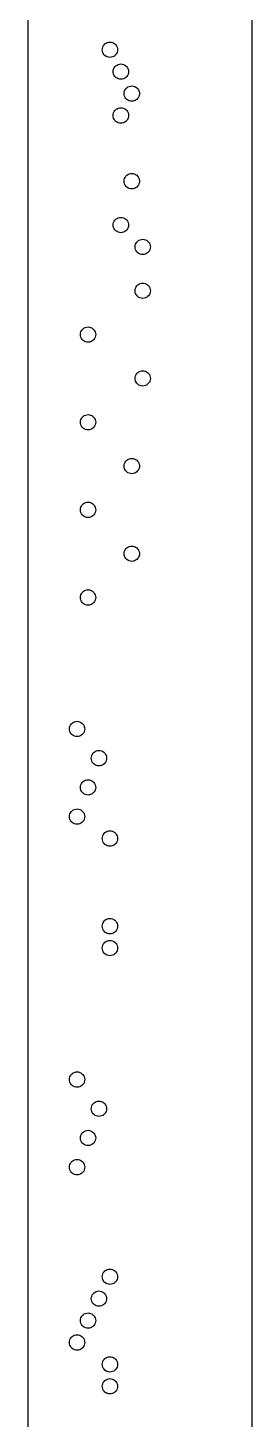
# Model space of a CAD drawing. Header units: metres. Extents: x 0 to 41, y 0 to 2000.
# Drawn here: x 0 to 41, y 747 to 1001 of the extents above; entities that cross this region are included whole.
import ezdxf

# ---------------------------------------------------------------- set-up
doc = ezdxf.new("R2010")
doc.units = ezdxf.units.M

msp = doc.modelspace()

# ---------------------------------------------------------------- linework, layer by layer
for p, q in [((0, 2000), (0, 0)), ((41, 0), (41, 2000)), ((14.3, 998.212), (14.5212, 998.316)), ((14.5212, 998.316), (14.7569, 998.379)), ((14.7569, 998.379), (15, 998.4)), ((15, 998.4), (15.2431, 998.379)), ((15.2431, 998.379), (15.4788, 998.316)), ((15.4788, 998.316), (15.7, 998.212)), ((13.6, 997), (13.6213, 997.243)), ((13.6213, 996.757), (13.6, 997)), ((13.6213, 997.243), (13.6844, 997.479)), ((13.6844, 996.521), (13.6213, 996.757)), ((13.6844, 997.479), (13.7876, 997.7)), ((13.7876, 996.3), (13.6844, 996.521)), ((13.7876, 997.7), (13.9275, 997.9)), ((13.9275, 996.1), (13.7876, 996.3)), ((13.9275, 997.9), (14.1001, 998.072)), ((14.1001, 995.928), (13.9275, 996.1)), ((14.1001, 998.072), (14.3, 998.212)), ((14.3, 995.788), (14.1001, 995.928)), ((14.5212, 995.684), (14.3, 995.788)), ((14.7569, 995.621), (14.5212, 995.684)), ((15.4788, 995.684), (15.2431, 995.621)), ((15.7, 995.788), (15.4788, 995.684)), ((15.7, 998.212), (15.8999, 998.072)), ((15.8999, 995.928), (15.7, 995.788)), ((15.8999, 998.072), (16.0724, 997.9)), ((16.0724, 996.1), (15.8999, 995.928)), ((16.0724, 997.9), (16.2124, 997.7)), ((16.2124, 996.3), (16.0724, 996.1)), ((16.2124, 997.7), (16.3156, 997.479)), ((16.3156, 996.521), (16.2124, 996.3)), ((16.3156, 997.479), (16.3787, 997.243)), ((16.3787, 996.757), (16.3156, 996.521)), ((16.3787, 997.243), (16.4, 997)), ((16.4, 997), (16.3787, 996.757)), ((15, 995.6), (14.7569, 995.621)), ((15.2431, 995.621), (15, 995.6)), ((15.6, 993), (15.6213, 993.243)), ((15.6213, 993.243), (15.6844, 993.479)), ((15.6844, 993.479), (15.7876, 993.7)), ((15.7876, 993.7), (15.9275, 993.9)), ((15.9275, 993.9), (16.1001, 994.072)), ((16.1001, 994.072), (16.3, 994.212)), ((16.3, 994.212), (16.5212, 994.316)), ((16.5212, 994.316), (16.7569, 994.379)), ((16.7569, 994.379), (17, 994.4)), ((17, 994.4), (17.2431, 994.379)), ((17.2431, 994.379), (17.4788, 994.316)), ((17.4788, 994.316), (17.7, 994.212)), ((17.7, 994.212), (17.8999, 994.072)), ((17.8999, 994.072), (18.0724, 993.9)), ((18.0724, 993.9), (18.2124, 993.7)), ((18.2124, 993.7), (18.3156, 993.479)), ((18.3156, 993.479), (18.3787, 993.243)), ((18.3787, 993.243), (18.4, 993)), ((15.6213, 992.757), (15.6, 993)), ((15.6844, 992.521), (15.6213, 992.757)), ((15.7876, 992.3), (15.6844, 992.521)), ((15.9275, 992.1), (15.7876, 992.3)), ((16.1001, 991.928), (15.9275, 992.1)), ((16.3, 991.788), (16.1001, 991.928)), ((16.5212, 991.684), (16.3, 991.788)), ((16.7569, 991.621), (16.5212, 991.684)), ((17, 991.6), (16.7569, 991.621)), ((17.2431, 991.621), (17, 991.6)), ((17.4788, 991.684), (17.2431, 991.621)), ((17.7, 991.788), (17.4788, 991.684)), ((17.8999, 991.928), (17.7, 991.788)), ((18.0724, 992.1), (17.8999, 991.928)), ((18.2124, 992.3), (18.0724, 992.1)), ((18.3156, 992.521), (18.2124, 992.3)), ((18.3787, 992.757), (18.3156, 992.521)), ((18.4, 993), (18.3787, 992.757)), ((17.6, 989), (17.6213, 989.243)), ((17.6213, 988.757), (17.6, 989)), ((17.6213, 989.243), (17.6844, 989.479)), ((17.6844, 988.521), (17.6213, 988.757)), ((17.6844, 989.479), (17.7876, 989.7)), ((17.7876, 988.3), (17.6844, 988.521)), ((17.7876, 989.7), (17.9275, 989.9)), ((17.9275, 988.1), (17.7876, 988.3)), ((17.9275, 989.9), (18.1001, 990.072)), ((18.1001, 987.928), (17.9275, 988.1)), ((18.1001, 990.072), (18.3, 990.212)), ((18.3, 990.212), (18.5212, 990.316)), ((18.5212, 990.316), (18.7569, 990.379)), ((18.7569, 990.379), (19, 990.4)), ((19, 990.4), (19.2431, 990.379)), ((19.2431, 990.379), (19.4788, 990.316)), ((19.4788, 990.316), (19.7, 990.212)), ((19.7, 990.212), (19.8999, 990.072)), ((19.8999, 990.072), (20.0724, 989.9)), ((20.0724, 988.1), (19.8999, 987.928)), ((20.0724, 989.9), (20.2124, 989.7)), ((20.2124, 988.3), (20.0724, 988.1)), ((20.2124, 989.7), (20.3156, 989.479)), ((20.3156, 988.521), (20.2124, 988.3)), ((20.3156, 989.479), (20.3787, 989.243)), ((20.3787, 988.757), (20.3156, 988.521)), ((20.3787, 989.243), (20.4, 989)), ((20.4, 989), (20.3787, 988.757)), ((15.6844, 985.479), (15.7876, 985.7)), ((15.7876, 985.7), (15.9275, 985.9)), ((15.9275, 985.9), (16.1001, 986.072)), ((16.1001, 986.072), (16.3, 986.212)), ((16.3, 986.212), (16.5212, 986.316)), ((16.5212, 986.316), (16.7569, 986.379)), ((16.7569, 986.379), (17, 986.4)), ((17, 986.4), (17.2431, 986.379)), ((17.2431, 986.379), (17.4788, 986.316)), ((17.4788, 986.316), (17.7, 986.212)), ((17.7, 986.212), (17.8999, 986.072)), ((17.8999, 986.072), (18.0724, 985.9)), ((18.0724, 985.9), (18.2124, 985.7)), ((18.3, 987.788), (18.1001, 987.928)), ((18.2124, 985.7), (18.3156, 985.479)), ((18.5212, 987.684), (18.3, 987.788)), ((18.7569, 987.621), (18.5212, 987.684)), ((19, 987.6), (18.7569, 987.621)), ((19.2431, 987.621), (19, 987.6)), ((19.4788, 987.684), (19.2431, 987.621)), ((19.7, 987.788), (19.4788, 987.684)), ((19.8999, 987.928), (19.7, 987.788)), ((15.6, 985), (15.6213, 985.243)), ((15.6213, 984.757), (15.6, 985)), ((15.6213, 985.243), (15.6844, 985.479)), ((15.6844, 984.521), (15.6213, 984.757)), ((15.7876, 984.3), (15.6844, 984.521)), ((15.9275, 984.1), (15.7876, 984.3)), ((16.1001, 983.928), (15.9275, 984.1)), ((16.3, 983.788), (16.1001, 983.928)), ((16.5212, 983.684), (16.3, 983.788)), ((16.7569, 983.621), (16.5212, 983.684)), ((17, 983.6), (16.7569, 983.621)), ((17.2431, 983.621), (17, 983.6)), ((17.4788, 983.684), (17.2431, 983.621)), ((17.7, 983.788), (17.4788, 983.684)), ((17.8999, 983.928), (17.7, 983.788)), ((18.0724, 984.1), (17.8999, 983.928)), ((18.2124, 984.3), (18.0724, 984.1)), ((18.3156, 984.521), (18.2124, 984.3)), ((18.3156, 985.479), (18.3787, 985.243)), ((18.3787, 984.757), (18.3156, 984.521)), ((18.3787, 985.243), (18.4, 985)), ((18.4, 985), (18.3787, 984.757)), ((17.6, 973), (17.6213, 973.243)), ((17.6213, 972.757), (17.6, 973)), ((17.6213, 973.243), (17.6844, 973.479)), ((17.6844, 973.479), (17.7876, 973.7)), ((17.7876, 973.7), (17.9275, 973.9)), ((17.9275, 973.9), (18.1001, 974.072)), ((18.1001, 974.072), (18.3, 974.212)), ((18.3, 974.212), (18.5212, 974.316)), ((18.5212, 974.316), (18.7569, 974.379)), ((18.7569, 974.379), (19, 974.4)), ((19, 974.4), (19.2431, 974.379)), ((19.2431, 974.379), (19.4788, 974.316)), ((19.4788, 974.316), (19.7, 974.212)), ((19.7, 974.212), (19.8999, 974.072)), ((19.8999, 974.072), (20.0724, 973.9)), ((20.0724, 973.9), (20.2124, 973.7)), ((20.2124, 973.7), (20.3156, 973.479)), ((20.3156, 973.479), (20.3787, 973.243)), ((20.3787, 973.243), (20.4, 973)), ((20.4, 973), (20.3787, 972.757)), ((17.6844, 972.521), (17.6213, 972.757)), ((17.7876, 972.3), (17.6844, 972.521)), ((17.9275, 972.1), (17.7876, 972.3)), ((18.1001, 971.928), (17.9275, 972.1)), ((18.3, 971.788), (18.1001, 971.928)), ((18.5212, 971.684), (18.3, 971.788)), ((18.7569, 971.621), (18.5212, 971.684)), ((19, 971.6), (18.7569, 971.621)), ((19.2431, 971.621), (19, 971.6)), ((19.4788, 971.684), (19.2431, 971.621)), ((19.7, 971.788), (19.4788, 971.684)), ((19.8999, 971.928), (19.7, 971.788)), ((20.0724, 972.1), (19.8999, 971.928)), ((20.2124, 972.3), (20.0724, 972.1)), ((20.3156, 972.521), (20.2124, 972.3)), ((20.3787, 972.757), (20.3156, 972.521)), ((15.6, 965), (15.6213, 965.243)), ((15.6213, 965.243), (15.6844, 965.479)), ((15.6844, 965.479), (15.7876, 965.7)), ((15.7876, 965.7), (15.9275, 965.9)), ((15.9275, 965.9), (16.1001, 966.072)), ((16.1001, 966.072), (16.3, 966.212)), ((16.3, 966.212), (16.5212, 966.316)), ((16.5212, 966.316), (16.7569, 966.379)), ((16.7569, 966.379), (17, 966.4)), ((17, 966.4), (17.2431, 966.379)), ((17.2431, 966.379), (17.4788, 966.316)), ((17.4788, 966.316), (17.7, 966.212)), ((17.7, 966.212), (17.8999, 966.072)), ((17.8999, 966.072), (18.0724, 965.9)), ((18.0724, 965.9), (18.2124, 965.7)), ((18.2124, 965.7), (18.3156, 965.479)), ((18.3156, 965.479), (18.3787, 965.243)), ((18.3787, 965.243), (18.4, 965)), ((15.6213, 964.757), (15.6, 965)), ((15.6844, 964.521), (15.6213, 964.757)), ((15.7876, 964.3), (15.6844, 964.521)), ((15.9275, 964.1), (15.7876, 964.3)), ((16.1001, 963.928), (15.9275, 964.1)), ((16.3, 963.788), (16.1001, 963.928)), ((16.5212, 963.684), (16.3, 963.788)), ((16.7569, 963.621), (16.5212, 963.684)), ((17, 963.6), (16.7569, 963.621)), ((17.2431, 963.621), (17, 963.6)), ((17.4788, 963.684), (17.2431, 963.621)), ((17.7, 963.788), (17.4788, 963.684)), ((17.8999, 963.928), (17.7, 963.788)), ((18.0724, 964.1), (17.8999, 963.928)), ((18.2124, 964.3), (18.0724, 964.1)), ((18.3156, 964.521), (18.2124, 964.3)), ((18.3787, 964.757), (18.3156, 964.521)), ((18.4, 965), (18.3787, 964.757)), ((19.6, 961), (19.6213, 961.243)), ((19.6213, 960.757), (19.6, 961)), ((19.6213, 961.243), (19.6844, 961.479)), ((19.6844, 960.521), (19.6213, 960.757)), ((19.6844, 961.479), (19.7876, 961.7)), ((19.7876, 960.3), (19.6844, 960.521)), ((19.7876, 961.7), (19.9275, 961.9)), ((19.9275, 960.1), (19.7876, 960.3)), ((19.9275, 961.9), (20.1001, 962.072)), ((20.1001, 962.072), (20.3, 962.212)), ((20.3, 962.212), (20.5212, 962.316)), ((20.5212, 962.316), (20.7569, 962.379)), ((20.7569, 962.379), (21, 962.4)), ((21, 962.4), (21.2431, 962.379)), ((21.2431, 962.379), (21.4788, 962.316)), ((21.4788, 962.316), (21.7, 962.212)), ((21.7, 962.212), (21.8999, 962.072)), ((21.8999, 962.072), (22.0724, 961.9)), ((22.0724, 961.9), (22.2124, 961.7)), ((22.2124, 960.3), (22.0724, 960.1)), ((22.2124, 961.7), (22.3156, 961.479)), ((22.3156, 960.521), (22.2124, 960.3)), ((22.3156, 961.479), (22.3787, 961.243)), ((22.3787, 960.757), (22.3156, 960.521)), ((22.3787, 961.243), (22.4, 961)), ((22.4, 961), (22.3787, 960.757)), ((20.1001, 959.928), (19.9275, 960.1)), ((20.3, 959.788), (20.1001, 959.928)), ((20.5212, 959.684), (20.3, 959.788)), ((20.7569, 959.621), (20.5212, 959.684)), ((21, 959.6), (20.7569, 959.621)), ((21.2431, 959.621), (21, 959.6)), ((21.4788, 959.684), (21.2431, 959.621)), ((21.7, 959.788), (21.4788, 959.684)), ((21.8999, 959.928), (21.7, 959.788)), ((22.0724, 960.1), (21.8999, 959.928)), ((19.6, 953), (19.6213, 953.243)), ((19.6213, 952.757), (19.6, 953)), ((19.6213, 953.243), (19.6844, 953.479)), ((19.6844, 952.521), (19.6213, 952.757)), ((19.6844, 953.479), (19.7876, 953.7)), ((19.7876, 952.3), (19.6844, 952.521)), ((19.7876, 953.7), (19.9275, 953.9)), ((19.9275, 953.9), (20.1001, 954.072)), ((20.1001, 954.072), (20.3, 954.212)), ((20.3, 954.212), (20.5212, 954.316)), ((20.5212, 954.316), (20.7569, 954.379)), ((20.7569, 954.379), (21, 954.4)), ((21, 954.4), (21.2431, 954.379)), ((21.2431, 954.379), (21.4788, 954.316)), ((21.4788, 954.316), (21.7, 954.212)), ((21.7, 954.212), (21.8999, 954.072)), ((21.8999, 954.072), (22.0724, 953.9)), ((22.0724, 953.9), (22.2124, 953.7)), ((22.2124, 953.7), (22.3156, 953.479)), ((22.3156, 952.521), (22.2124, 952.3)), ((22.3156, 953.479), (22.3787, 953.243)), ((22.3787, 952.757), (22.3156, 952.521)), ((22.3787, 953.243), (22.4, 953)), ((22.4, 953), (22.3787, 952.757)), ((19.9275, 952.1), (19.7876, 952.3)), ((20.1001, 951.928), (19.9275, 952.1)), ((20.3, 951.788), (20.1001, 951.928)), ((20.5212, 951.684), (20.3, 951.788)), ((20.7569, 951.621), (20.5212, 951.684)), ((21, 951.6), (20.7569, 951.621)), ((21.2431, 951.621), (21, 951.6)), ((21.4788, 951.684), (21.2431, 951.621)), ((21.7, 951.788), (21.4788, 951.684)), ((21.8999, 951.928), (21.7, 951.788)), ((22.0724, 952.1), (21.8999, 951.928)), ((22.2124, 952.3), (22.0724, 952.1)), ((9.59999, 945), (9.62126, 945.243)), ((9.62126, 944.757), (9.59999, 945)), ((9.62126, 945.243), (9.68442, 945.479)), ((9.68442, 945.479), (9.78755, 945.7)), ((9.78755, 945.7), (9.92754, 945.9)), ((9.92754, 945.9), (10.1001, 946.072)), ((10.1001, 946.072), (10.3, 946.212)), ((10.3, 946.212), (10.5212, 946.316)), ((10.5212, 946.316), (10.7569, 946.379)), ((10.7569, 946.379), (11, 946.4)), ((11, 946.4), (11.2431, 946.379)), ((11.2431, 946.379), (11.4788, 946.316)), ((11.4788, 946.316), (11.7, 946.212)), ((11.7, 946.212), (11.8999, 946.072)), ((11.8999, 946.072), (12.0724, 945.9)), ((12.0724, 945.9), (12.2124, 945.7)), ((12.2124, 945.7), (12.3156, 945.479)), ((12.3156, 945.479), (12.3787, 945.243)), ((12.3787, 945.243), (12.4, 945)), ((12.4, 945), (12.3787, 944.757)), ((9.68442, 944.521), (9.62126, 944.757)), ((9.78755, 944.3), (9.68442, 944.521)), ((9.92754, 944.1), (9.78755, 944.3)), ((10.1001, 943.928), (9.92754, 944.1)), ((10.3, 943.788), (10.1001, 943.928)), ((10.5212, 943.684), (10.3, 943.788)), ((10.7569, 943.621), (10.5212, 943.684)), ((11, 943.6), (10.7569, 943.621)), ((11.2431, 943.621), (11, 943.6)), ((11.4788, 943.684), (11.2431, 943.621)), ((11.7, 943.788), (11.4788, 943.684)), ((11.8999, 943.928), (11.7, 943.788)), ((12.0724, 944.1), (11.8999, 943.928)), ((12.2124, 944.3), (12.0724, 944.1)), ((12.3156, 944.521), (12.2124, 944.3)), ((12.3787, 944.757), (12.3156, 944.521)), ((19.6213, 937.243), (19.6844, 937.479)), ((19.6844, 937.479), (19.7876, 937.7)), ((19.7876, 937.7), (19.9275, 937.9)), ((19.9275, 937.9), (20.1001, 938.072)), ((20.1001, 938.072), (20.3, 938.212)), ((20.3, 938.212), (20.5212, 938.316)), ((20.5212, 938.316), (20.7569, 938.379)), ((20.7569, 938.379), (21, 938.4)), ((21, 938.4), (21.2431, 938.379)), ((21.2431, 938.379), (21.4788, 938.316)), ((21.4788, 938.316), (21.7, 938.212)), ((21.7, 938.212), (21.8999, 938.072)), ((21.8999, 938.072), (22.0724, 937.9)), ((22.0724, 937.9), (22.2124, 937.7)), ((22.2124, 937.7), (22.3156, 937.479)), ((22.3156, 937.479), (22.3787, 937.243)), ((19.6, 937), (19.6213, 937.243)), ((19.6213, 936.757), (19.6, 937)), ((19.6844, 936.521), (19.6213, 936.757)), ((19.7876, 936.3), (19.6844, 936.521)), ((19.9275, 936.1), (19.7876, 936.3)), ((20.1001, 935.928), (19.9275, 936.1)), ((20.3, 935.788), (20.1001, 935.928)), ((20.5212, 935.684), (20.3, 935.788)), ((20.7569, 935.621), (20.5212, 935.684)), ((21, 935.6), (20.7569, 935.621)), ((21.2431, 935.621), (21, 935.6)), ((21.4788, 935.684), (21.2431, 935.621)), ((21.7, 935.788), (21.4788, 935.684)), ((21.8999, 935.928), (21.7, 935.788)), ((22.0724, 936.1), (21.8999, 935.928)), ((22.2124, 936.3), (22.0724, 936.1)), ((22.3156, 936.521), (22.2124, 936.3)), ((22.3787, 936.757), (22.3156, 936.521)), ((22.3787, 937.243), (22.4, 937)), ((22.4, 937), (22.3787, 936.757)), ((9.68442, 929.479), (9.78755, 929.7)), ((9.78755, 929.7), (9.92754, 929.9)), ((9.92754, 929.9), (10.1001, 930.072)), ((10.1001, 930.072), (10.3, 930.212)), ((10.3, 930.212), (10.5212, 930.316)), ((10.5212, 930.316), (10.7569, 930.379)), ((10.7569, 930.379), (11, 930.4)), ((11, 930.4), (11.2431, 930.379)), ((11.2431, 930.379), (11.4788, 930.316)), ((11.4788, 930.316), (11.7, 930.212)), ((11.7, 930.212), (11.8999, 930.072)), ((11.8999, 930.072), (12.0724, 929.9)), ((12.0724, 929.9), (12.2124, 929.7)), ((12.2124, 929.7), (12.3156, 929.479)), ((9.59999, 929), (9.62126, 929.243)), ((9.62126, 928.757), (9.59999, 929)), ((9.62126, 929.243), (9.68442, 929.479)), ((9.68442, 928.521), (9.62126, 928.757)), ((9.78755, 928.3), (9.68442, 928.521)), ((9.92754, 928.1), (9.78755, 928.3)), ((10.1001, 927.928), (9.92754, 928.1)), ((10.3, 927.788), (10.1001, 927.928)), ((10.5212, 927.684), (10.3, 927.788)), ((10.7569, 927.621), (10.5212, 927.684)), ((11, 927.6), (10.7569, 927.621)), ((11.2431, 927.621), (11, 927.6)), ((11.4788, 927.684), (11.2431, 927.621)), ((11.7, 927.788), (11.4788, 927.684)), ((11.8999, 927.928), (11.7, 927.788)), ((12.0724, 928.1), (11.8999, 927.928)), ((12.2124, 928.3), (12.0724, 928.1)), ((12.3156, 928.521), (12.2124, 928.3)), ((12.3156, 929.479), (12.3787, 929.243)), ((12.3787, 928.757), (12.3156, 928.521)), ((12.3787, 929.243), (12.4, 929)), ((12.4, 929), (12.3787, 928.757)), ((17.9275, 921.9), (18.1001, 922.072)), ((18.1001, 922.072), (18.3, 922.212)), ((18.3, 922.212), (18.5212, 922.316)), ((18.5212, 922.316), (18.7569, 922.379)), ((18.7569, 922.379), (19, 922.4)), ((19, 922.4), (19.2431, 922.379)), ((19.2431, 922.379), (19.4788, 922.316)), ((19.4788, 922.316), (19.7, 922.212)), ((19.7, 922.212), (19.8999, 922.072)), ((19.8999, 922.072), (20.0724, 921.9)), ((17.6, 921), (17.6213, 921.243)), ((17.6213, 920.757), (17.6, 921)), ((17.6213, 921.243), (17.6844, 921.479)), ((17.6844, 920.521), (17.6213, 920.757)), ((17.6844, 921.479), (17.7876, 921.7)), ((17.7876, 920.3), (17.6844, 920.521)), ((17.7876, 921.7), (17.9275, 921.9)), ((17.9275, 920.1), (17.7876, 920.3)), ((18.1001, 919.928), (17.9275, 920.1)), ((18.3, 919.788), (18.1001, 919.928)), ((18.5212, 919.684), (18.3, 919.788)), ((18.7569, 919.621), (18.5212, 919.684)), ((19, 919.6), (18.7569, 919.621)), ((19.2431, 919.621), (19, 919.6)), ((19.4788, 919.684), (19.2431, 919.621)), ((19.7, 919.788), (19.4788, 919.684)), ((19.8999, 919.928), (19.7, 919.788)), ((20.0724, 920.1), (19.8999, 919.928)), ((20.0724, 921.9), (20.2124, 921.7)), ((20.2124, 920.3), (20.0724, 920.1)), ((20.2124, 921.7), (20.3156, 921.479)), ((20.3156, 920.521), (20.2124, 920.3)), ((20.3156, 921.479), (20.3787, 921.243)), ((20.3787, 920.757), (20.3156, 920.521)), ((20.3787, 921.243), (20.4, 921)), ((20.4, 921), (20.3787, 920.757)), ((10.7569, 914.379), (11, 914.4)), ((11, 914.4), (11.2431, 914.379)), ((9.59999, 913), (9.62126, 913.243)), ((9.62126, 912.757), (9.59999, 913)), ((9.62126, 913.243), (9.68442, 913.479)), ((9.68442, 912.521), (9.62126, 912.757)), ((9.68442, 913.479), (9.78755, 913.7)), ((9.78755, 912.3), (9.68442, 912.521)), ((9.78755, 913.7), (9.92754, 913.9)), ((9.92754, 912.1), (9.78755, 912.3)), ((9.92754, 913.9), (10.1001, 914.072)), ((10.1001, 911.928), (9.92754, 912.1)), ((10.1001, 914.072), (10.3, 914.212)), ((10.3, 911.788), (10.1001, 911.928)), ((10.3, 914.212), (10.5212, 914.316)), ((10.5212, 914.316), (10.7569, 914.379)), ((11.2431, 914.379), (11.4788, 914.316)), ((11.4788, 914.316), (11.7, 914.212)), ((11.7, 914.212), (11.8999, 914.072)), ((11.8999, 911.928), (11.7, 911.788)), ((11.8999, 914.072), (12.0724, 913.9)), ((12.0724, 912.1), (11.8999, 911.928)), ((12.0724, 913.9), (12.2124, 913.7)), ((12.2124, 912.3), (12.0724, 912.1)), ((12.2124, 913.7), (12.3156, 913.479)), ((12.3156, 912.521), (12.2124, 912.3)), ((12.3156, 913.479), (12.3787, 913.243)), ((12.3787, 912.757), (12.3156, 912.521)), ((12.3787, 913.243), (12.4, 913)), ((12.4, 913), (12.3787, 912.757)), ((10.5212, 911.684), (10.3, 911.788)), ((10.7569, 911.621), (10.5212, 911.684)), ((11, 911.6), (10.7569, 911.621)), ((11.2431, 911.621), (11, 911.6)), ((11.4788, 911.684), (11.2431, 911.621)), ((11.7, 911.788), (11.4788, 911.684)), ((17.6, 905), (17.6213, 905.243)), ((17.6213, 904.757), (17.6, 905)), ((17.6213, 905.243), (17.6844, 905.479)), ((17.6844, 904.521), (17.6213, 904.757)), ((17.6844, 905.479), (17.7876, 905.7)), ((17.7876, 904.3), (17.6844, 904.521)), ((17.7876, 905.7), (17.9275, 905.9)), ((17.9275, 904.1), (17.7876, 904.3)), ((17.9275, 905.9), (18.1001, 906.072)), ((18.1001, 906.072), (18.3, 906.212)), ((18.3, 906.212), (18.5212, 906.316)), ((18.5212, 906.316), (18.7569, 906.379)), ((18.7569, 906.379), (19, 906.4)), ((19, 906.4), (19.2431, 906.379)), ((19.2431, 906.379), (19.4788, 906.316)), ((19.4788, 906.316), (19.7, 906.212)), ((19.7, 906.212), (19.8999, 906.072)), ((19.8999, 906.072), (20.0724, 905.9)), ((20.0724, 905.9), (20.2124, 905.7)), ((20.2124, 904.3), (20.0724, 904.1)), ((20.2124, 905.7), (20.3156, 905.479)), ((20.3156, 904.521), (20.2124, 904.3)), ((20.3156, 905.479), (20.3787, 905.243)), ((20.3787, 904.757), (20.3156, 904.521)), ((20.3787, 905.243), (20.4, 905)), ((20.4, 905), (20.3787, 904.757)), ((18.1001, 903.928), (17.9275, 904.1)), ((18.3, 903.788), (18.1001, 903.928)), ((18.5212, 903.684), (18.3, 903.788)), ((18.7569, 903.621), (18.5212, 903.684)), ((19, 903.6), (18.7569, 903.621)), ((19.2431, 903.621), (19, 903.6)), ((19.4788, 903.684), (19.2431, 903.621)), ((19.7, 903.788), (19.4788, 903.684)), ((19.8999, 903.928), (19.7, 903.788)), ((20.0724, 904.1), (19.8999, 903.928)), ((9.59999, 897), (9.62126, 897.243)), ((9.62126, 896.757), (9.59999, 897)), ((9.62126, 897.243), (9.68442, 897.479)), ((9.68442, 896.521), (9.62126, 896.757)), ((9.68442, 897.479), (9.78755, 897.7)), ((9.78755, 897.7), (9.92754, 897.9)), ((9.92754, 897.9), (10.1001, 898.072)), ((10.1001, 898.072), (10.3, 898.212)), ((10.3, 898.212), (10.5212, 898.316)), ((10.5212, 898.316), (10.7569, 898.379)), ((10.7569, 898.379), (11, 898.4)), ((11, 898.4), (11.2431, 898.379)), ((11.2431, 898.379), (11.4788, 898.316)), ((11.4788, 898.316), (11.7, 898.212)), ((11.7, 898.212), (11.8999, 898.072)), ((11.8999, 898.072), (12.0724, 897.9)), ((12.0724, 897.9), (12.2124, 897.7)), ((12.2124, 897.7), (12.3156, 897.479)), ((12.3156, 897.479), (12.3787, 897.243)), ((12.3787, 896.757), (12.3156, 896.521)), ((12.3787, 897.243), (12.4, 897)), ((12.4, 897), (12.3787, 896.757)), ((9.78755, 896.3), (9.68442, 896.521)), ((9.92754, 896.1), (9.78755, 896.3)), ((10.1001, 895.928), (9.92754, 896.1)), ((10.3, 895.788), (10.1001, 895.928)), ((10.5212, 895.684), (10.3, 895.788)), ((10.7569, 895.621), (10.5212, 895.684)), ((11, 895.6), (10.7569, 895.621)), ((11.2431, 895.621), (11, 895.6)), ((11.4788, 895.684), (11.2431, 895.621)), ((11.7, 895.788), (11.4788, 895.684)), ((11.8999, 895.928), (11.7, 895.788)), ((12.0724, 896.1), (11.8999, 895.928)), ((12.2124, 896.3), (12.0724, 896.1)), ((12.3156, 896.521), (12.2124, 896.3)), ((7.78755, 873.7), (7.92754, 873.9)), ((7.92754, 873.9), (8.10008, 874.072)), ((8.10008, 874.072), (8.29999, 874.212)), ((8.29999, 874.212), (8.52116, 874.316)), ((8.52116, 874.316), (8.75688, 874.379)), ((8.75688, 874.379), (9, 874.4)), ((9, 874.4), (9.2431, 874.379)), ((9.2431, 874.379), (9.47882, 874.316)), ((9.47882, 874.316), (9.7, 874.212)), ((9.7, 874.212), (9.8999, 874.072)), ((9.8999, 874.072), (10.0724, 873.9)), ((10.0724, 873.9), (10.2124, 873.7)), ((7.59999, 873), (7.62126, 873.243)), ((7.62126, 872.757), (7.59999, 873)), ((7.62126, 873.243), (7.68442, 873.479)), ((7.68442, 872.521), (7.62126, 872.757)), ((7.68442, 873.479), (7.78755, 873.7)), ((7.78755, 872.3), (7.68442, 872.521)), ((7.92754, 872.1), (7.78755, 872.3)), ((8.10008, 871.928), (7.92754, 872.1)), ((8.29999, 871.788), (8.10008, 871.928)), ((8.52116, 871.684), (8.29999, 871.788)), ((8.75688, 871.621), (8.52116, 871.684)), ((9, 871.6), (8.75688, 871.621)), ((9.2431, 871.621), (9, 871.6)), ((9.47882, 871.684), (9.2431, 871.621)), ((9.7, 871.788), (9.47882, 871.684)), ((9.8999, 871.928), (9.7, 871.788)), ((10.0724, 872.1), (9.8999, 871.928)), ((10.2124, 872.3), (10.0724, 872.1)), ((10.2124, 873.7), (10.3156, 873.479)), ((10.3156, 872.521), (10.2124, 872.3)), ((10.3156, 873.479), (10.3787, 873.243)), ((10.3787, 872.757), (10.3156, 872.521)), ((10.3787, 873.243), (10.4, 873)), ((10.4, 873), (10.3787, 872.757)), ((11.9275, 868.567), (12.1001, 868.739)), ((12.1001, 868.739), (12.3, 868.879)), ((12.3, 868.879), (12.5212, 868.982)), ((12.5212, 868.982), (12.7569, 869.045)), ((12.7569, 869.045), (13, 869.067)), ((13, 869.067), (13.2431, 869.045)), ((13.2431, 869.045), (13.4788, 868.982)), ((13.4788, 868.982), (13.7, 868.879)), ((13.7, 868.879), (13.8999, 868.739)), ((13.8999, 868.739), (14.0724, 868.567)), ((11.6, 867.667), (11.6213, 867.91)), ((11.6213, 867.424), (11.6, 867.667)), ((11.6213, 867.91), (11.6844, 868.145)), ((11.6844, 867.188), (11.6213, 867.424)), ((11.6844, 868.145), (11.7876, 868.367)), ((11.7876, 866.967), (11.6844, 867.188)), ((11.7876, 868.367), (11.9275, 868.567)), ((11.9275, 866.767), (11.7876, 866.967)), ((12.1001, 866.594), (11.9275, 866.767)), ((12.3, 866.454), (12.1001, 866.594)), ((12.5212, 866.351), (12.3, 866.454)), ((12.7569, 866.288), (12.5212, 866.351)), ((13, 866.267), (12.7569, 866.288)), ((13.2431, 866.288), (13, 866.267)), ((13.4788, 866.351), (13.2431, 866.288)), ((13.7, 866.454), (13.4788, 866.351)), ((13.8999, 866.594), (13.7, 866.454)), ((14.0724, 866.767), (13.8999, 866.594)), ((14.0724, 868.567), (14.2124, 868.367)), ((14.2124, 866.967), (14.0724, 866.767)), ((14.2124, 868.367), (14.3156, 868.145)), ((14.3156, 867.188), (14.2124, 866.967)), ((14.3156, 868.145), (14.3787, 867.91)), ((14.3787, 867.424), (14.3156, 867.188)), ((14.3787, 867.91), (14.4, 867.667)), ((14.4, 867.667), (14.3787, 867.424)), ((10.3, 863.546), (10.5212, 863.649)), ((10.5212, 863.649), (10.7569, 863.712)), ((10.7569, 863.712), (11, 863.733)), ((11, 863.733), (11.2431, 863.712)), ((11.2431, 863.712), (11.4788, 863.649)), ((11.4788, 863.649), (11.7, 863.546)), ((9.59999, 862.333), (9.62126, 862.576)), ((9.62126, 862.09), (9.59999, 862.333)), ((9.62126, 862.576), (9.68442, 862.812)), ((9.68442, 861.854), (9.62126, 862.09)), ((9.68442, 862.812), (9.78755, 863.033)), ((9.78755, 861.633), (9.68442, 861.854)), ((9.78755, 863.033), (9.92754, 863.233)), ((9.92754, 861.433), (9.78755, 861.633)), ((9.92754, 863.233), (10.1001, 863.406)), ((10.1001, 861.261), (9.92754, 861.433)), ((10.1001, 863.406), (10.3, 863.546)), ((10.3, 861.121), (10.1001, 861.261)), ((10.5212, 861.018), (10.3, 861.121)), ((11.7, 861.121), (11.4788, 861.018)), ((11.7, 863.546), (11.8999, 863.406)), ((11.8999, 861.261), (11.7, 861.121)), ((11.8999, 863.406), (12.0724, 863.233)), ((12.0724, 861.433), (11.8999, 861.261)), ((12.0724, 863.233), (12.2124, 863.033)), ((12.2124, 861.633), (12.0724, 861.433)), ((12.2124, 863.033), (12.3156, 862.812)), ((12.3156, 861.854), (12.2124, 861.633)), ((12.3156, 862.812), (12.3787, 862.576)), ((12.3787, 862.09), (12.3156, 861.854)), ((12.3787, 862.576), (12.4, 862.333)), ((12.4, 862.333), (12.3787, 862.09)), ((10.7569, 860.955), (10.5212, 861.018)), ((11, 860.933), (10.7569, 860.955)), ((11.2431, 860.955), (11, 860.933)), ((11.4788, 861.018), (11.2431, 860.955)), ((7.59999, 857), (7.62126, 857.243)), ((7.62126, 856.757), (7.59999, 857)), ((7.62126, 857.243), (7.68442, 857.479)), ((7.68442, 856.521), (7.62126, 856.757)), ((7.68442, 857.479), (7.78755, 857.7)), ((7.78755, 856.3), (7.68442, 856.521)), ((7.78755, 857.7), (7.92754, 857.9)), ((7.92754, 856.1), (7.78755, 856.3)), ((7.92754, 857.9), (8.10008, 858.072)), ((8.10008, 855.928), (7.92754, 856.1)), ((8.10008, 858.072), (8.29999, 858.212)), ((8.29999, 858.212), (8.52116, 858.316)), ((8.52116, 858.316), (8.75688, 858.379)), ((8.75688, 858.379), (9, 858.4)), ((9, 858.4), (9.2431, 858.379)), ((9.2431, 858.379), (9.47882, 858.316)), ((9.47882, 858.316), (9.7, 858.212)), ((9.7, 858.212), (9.8999, 858.072)), ((9.8999, 858.072), (10.0724, 857.9)), ((10.0724, 856.1), (9.8999, 855.928)), ((10.0724, 857.9), (10.2124, 857.7)), ((10.2124, 856.3), (10.0724, 856.1)), ((10.2124, 857.7), (10.3156, 857.479)), ((10.3156, 856.521), (10.2124, 856.3)), ((10.3156, 857.479), (10.3787, 857.243)), ((10.3787, 856.757), (10.3156, 856.521)), ((10.3787, 857.243), (10.4, 857)), ((10.4, 857), (10.3787, 856.757)), ((8.29999, 855.788), (8.10008, 855.928)), ((8.52116, 855.684), (8.29999, 855.788)), ((8.75688, 855.621), (8.52116, 855.684)), ((9, 855.6), (8.75688, 855.621)), ((9.2431, 855.621), (9, 855.6)), ((9.47882, 855.684), (9.2431, 855.621)), ((9.7, 855.788), (9.47882, 855.684)), ((9.8999, 855.928), (9.7, 855.788)), ((13.6213, 853.243), (13.6844, 853.479)), ((13.6844, 853.479), (13.7876, 853.7)), ((13.7876, 853.7), (13.9275, 853.9)), ((13.9275, 853.9), (14.1001, 854.072)), ((14.1001, 854.072), (14.3, 854.212)), ((14.3, 854.212), (14.5212, 854.316)), ((14.5212, 854.316), (14.7569, 854.379)), ((14.7569, 854.379), (15, 854.4)), ((15, 854.4), (15.2431, 854.379)), ((15.2431, 854.379), (15.4788, 854.316)), ((15.4788, 854.316), (15.7, 854.212)), ((15.7, 854.212), (15.8999, 854.072)), ((15.8999, 854.072), (16.0724, 853.9)), ((16.0724, 853.9), (16.2124, 853.7)), ((16.2124, 853.7), (16.3156, 853.479)), ((16.3156, 853.479), (16.3787, 853.243)), ((13.6, 853), (13.6213, 853.243)), ((13.6213, 852.757), (13.6, 853)), ((13.6844, 852.521), (13.6213, 852.757)), ((13.7876, 852.3), (13.6844, 852.521)), ((13.9275, 852.1), (13.7876, 852.3)), ((14.1001, 851.928), (13.9275, 852.1)), ((14.3, 851.788), (14.1001, 851.928)), ((14.5212, 851.684), (14.3, 851.788)), ((14.7569, 851.621), (14.5212, 851.684)), ((15, 851.6), (14.7569, 851.621)), ((15.2431, 851.621), (15, 851.6)), ((15.4788, 851.684), (15.2431, 851.621)), ((15.7, 851.788), (15.4788, 851.684)), ((15.8999, 851.928), (15.7, 851.788)), ((16.0724, 852.1), (15.8999, 851.928)), ((16.2124, 852.3), (16.0724, 852.1)), ((16.3156, 852.521), (16.2124, 852.3)), ((16.3787, 852.757), (16.3156, 852.521)), ((16.3787, 853.243), (16.4, 853)), ((16.4, 853), (16.3787, 852.757)), ((14.1001, 838.072), (14.3, 838.212)), ((14.3, 838.212), (14.5212, 838.316)), ((14.5212, 838.316), (14.7569, 838.379)), ((14.7569, 838.379), (15, 838.4)), ((15, 838.4), (15.2431, 838.379)), ((15.2431, 838.379), (15.4788, 838.316)), ((15.4788, 838.316), (15.7, 838.212)), ((15.7, 838.212), (15.8999, 838.072)), ((13.6, 837), (13.6213, 837.243)), ((13.6213, 836.757), (13.6, 837)), ((13.6213, 837.243), (13.6844, 837.479)), ((13.6844, 836.521), (13.6213, 836.757)), ((13.6844, 837.479), (13.7876, 837.7)), ((13.7876, 836.3), (13.6844, 836.521)), ((13.7876, 837.7), (13.9275, 837.9)), ((13.9275, 836.1), (13.7876, 836.3)), ((13.9275, 837.9), (14.1001, 838.072)), ((14.1001, 835.928), (13.9275, 836.1)), ((14.3, 835.788), (14.1001, 835.928)), ((14.5212, 835.684), (14.3, 835.788)), ((14.7569, 835.621), (14.5212, 835.684)), ((15.4788, 835.684), (15.2431, 835.621)), ((15.7, 835.788), (15.4788, 835.684)), ((15.8999, 835.928), (15.7, 835.788)), ((15.8999, 838.072), (16.0724, 837.9)), ((16.0724, 836.1), (15.8999, 835.928)), ((16.0724, 837.9), (16.2124, 837.7)), ((16.2124, 836.3), (16.0724, 836.1)), ((16.2124, 837.7), (16.3156, 837.479)), ((16.3156, 836.521), (16.2124, 836.3)), ((16.3156, 837.479), (16.3787, 837.243)), ((16.3787, 836.757), (16.3156, 836.521)), ((16.3787, 837.243), (16.4, 837)), ((16.4, 837), (16.3787, 836.757)), ((13.6, 833), (13.6213, 833.243)), ((13.6213, 833.243), (13.6844, 833.479)), ((13.6844, 833.479), (13.7876, 833.7)), ((13.7876, 833.7), (13.9275, 833.9)), ((13.9275, 833.9), (14.1001, 834.072)), ((14.1001, 834.072), (14.3, 834.212)), ((14.3, 834.212), (14.5212, 834.316)), ((14.5212, 834.316), (14.7569, 834.379)), ((15, 835.6), (14.7569, 835.621)), ((14.7569, 834.379), (15, 834.4)), ((15.2431, 835.621), (15, 835.6)), ((15, 834.4), (15.2431, 834.379)), ((15.2431, 834.379), (15.4788, 834.316)), ((15.4788, 834.316), (15.7, 834.212)), ((15.7, 834.212), (15.8999, 834.072)), ((15.8999, 834.072), (16.0724, 833.9)), ((16.0724, 833.9), (16.2124, 833.7)), ((16.2124, 833.7), (16.3156, 833.479)), ((16.3156, 833.479), (16.3787, 833.243)), ((16.3787, 833.243), (16.4, 833)), ((13.6213, 832.757), (13.6, 833)), ((13.6844, 832.521), (13.6213, 832.757)), ((13.7876, 832.3), (13.6844, 832.521)), ((13.9275, 832.1), (13.7876, 832.3)), ((14.1001, 831.928), (13.9275, 832.1)), ((14.3, 831.788), (14.1001, 831.928)), ((14.5212, 831.684), (14.3, 831.788)), ((14.7569, 831.621), (14.5212, 831.684)), ((15, 831.6), (14.7569, 831.621)), ((15.2431, 831.621), (15, 831.6)), ((15.4788, 831.684), (15.2431, 831.621)), ((15.7, 831.788), (15.4788, 831.684)), ((15.8999, 831.928), (15.7, 831.788)), ((16.0724, 832.1), (15.8999, 831.928)), ((16.2124, 832.3), (16.0724, 832.1)), ((16.3156, 832.521), (16.2124, 832.3)), ((16.3787, 832.757), (16.3156, 832.521)), ((16.4, 833), (16.3787, 832.757)), ((8.29999, 810.212), (8.52116, 810.316)), ((8.52116, 810.316), (8.75688, 810.379)), ((8.75688, 810.379), (9, 810.4)), ((9, 810.4), (9.2431, 810.379)), ((9.2431, 810.379), (9.47882, 810.316)), ((9.47882, 810.316), (9.7, 810.212)), ((7.59999, 809), (7.62126, 809.243)), ((7.62126, 808.757), (7.59999, 809)), ((7.62126, 809.243), (7.68442, 809.479)), ((7.68442, 808.521), (7.62126, 808.757)), ((7.68442, 809.479), (7.78755, 809.7)), ((7.78755, 808.3), (7.68442, 808.521)), ((7.78755, 809.7), (7.92754, 809.9)), ((7.92754, 808.1), (7.78755, 808.3)), ((7.92754, 809.9), (8.10008, 810.072)), ((8.10008, 807.928), (7.92754, 808.1)), ((8.10008, 810.072), (8.29999, 810.212)), ((8.29999, 807.788), (8.10008, 807.928)), ((8.52116, 807.684), (8.29999, 807.788)), ((9.7, 807.788), (9.47882, 807.684)), ((9.7, 810.212), (9.8999, 810.072)), ((9.8999, 807.928), (9.7, 807.788)), ((9.8999, 810.072), (10.0724, 809.9)), ((10.0724, 808.1), (9.8999, 807.928)), ((10.0724, 809.9), (10.2124, 809.7)), ((10.2124, 808.3), (10.0724, 808.1)), ((10.2124, 809.7), (10.3156, 809.479)), ((10.3156, 808.521), (10.2124, 808.3)), ((10.3156, 809.479), (10.3787, 809.243)), ((10.3787, 808.757), (10.3156, 808.521)), ((10.3787, 809.243), (10.4, 809)), ((10.4, 809), (10.3787, 808.757)), ((8.75688, 807.621), (8.52116, 807.684)), ((9, 807.6), (8.75688, 807.621)), ((9.2431, 807.621), (9, 807.6)), ((9.47882, 807.684), (9.2431, 807.621)), ((11.6, 803.667), (11.6213, 803.91)), ((11.6213, 803.424), (11.6, 803.667)), ((11.6213, 803.91), (11.6844, 804.145)), ((11.6844, 803.188), (11.6213, 803.424)), ((11.6844, 804.145), (11.7876, 804.367)), ((11.7876, 802.967), (11.6844, 803.188)), ((11.7876, 804.367), (11.9275, 804.567)), ((11.9275, 802.767), (11.7876, 802.967)), ((11.9275, 804.567), (12.1001, 804.739)), ((12.1001, 802.594), (11.9275, 802.767)), ((12.1001, 804.739), (12.3, 804.879)), ((12.3, 804.879), (12.5212, 804.982)), ((12.5212, 804.982), (12.7569, 805.045)), ((12.7569, 805.045), (13, 805.067)), ((13, 805.067), (13.2431, 805.045)), ((13.2431, 805.045), (13.4788, 804.982)), ((13.4788, 804.982), (13.7, 804.879)), ((13.7, 804.879), (13.8999, 804.739)), ((13.8999, 804.739), (14.0724, 804.567)), ((14.0724, 802.767), (13.8999, 802.594)), ((14.0724, 804.567), (14.2124, 804.367)), ((14.2124, 802.967), (14.0724, 802.767)), ((14.2124, 804.367), (14.3156, 804.145)), ((14.3156, 803.188), (14.2124, 802.967)), ((14.3156, 804.145), (14.3787, 803.91)), ((14.3787, 803.424), (14.3156, 803.188)), ((14.3787, 803.91), (14.4, 803.667)), ((14.4, 803.667), (14.3787, 803.424)), ((12.3, 802.454), (12.1001, 802.594)), ((12.5212, 802.351), (12.3, 802.454)), ((12.7569, 802.288), (12.5212, 802.351)), ((13, 802.267), (12.7569, 802.288)), ((13.2431, 802.288), (13, 802.267)), ((13.4788, 802.351), (13.2431, 802.288)), ((13.7, 802.454), (13.4788, 802.351)), ((13.8999, 802.594), (13.7, 802.454)), ((9.59999, 798.333), (9.62126, 798.576)), ((9.62126, 798.09), (9.59999, 798.333)), ((9.62126, 798.576), (9.68442, 798.812)), ((9.68442, 797.854), (9.62126, 798.09)), ((9.68442, 798.812), (9.78755, 799.033)), ((9.78755, 797.633), (9.68442, 797.854)), ((9.78755, 799.033), (9.92754, 799.233)), ((9.92754, 797.433), (9.78755, 797.633)), ((9.92754, 799.233), (10.1001, 799.406)), ((10.1001, 799.406), (10.3, 799.546)), ((10.3, 799.546), (10.5212, 799.649)), ((10.5212, 799.649), (10.7569, 799.712)), ((10.7569, 799.712), (11, 799.733)), ((11, 799.733), (11.2431, 799.712)), ((11.2431, 799.712), (11.4788, 799.649)), ((11.4788, 799.649), (11.7, 799.546)), ((11.7, 799.546), (11.8999, 799.406)), ((11.8999, 799.406), (12.0724, 799.233)), ((12.0724, 799.233), (12.2124, 799.033)), ((12.2124, 797.633), (12.0724, 797.433)), ((12.2124, 799.033), (12.3156, 798.812)), ((12.3156, 797.854), (12.2124, 797.633)), ((12.3156, 798.812), (12.3787, 798.576)), ((12.3787, 798.09), (12.3156, 797.854)), ((12.3787, 798.576), (12.4, 798.333)), ((12.4, 798.333), (12.3787, 798.09)), ((10.1001, 797.261), (9.92754, 797.433)), ((10.3, 797.121), (10.1001, 797.261)), ((10.5212, 797.018), (10.3, 797.121)), ((10.7569, 796.955), (10.5212, 797.018)), ((11, 796.933), (10.7569, 796.955)), ((11.2431, 796.955), (11, 796.933)), ((11.4788, 797.018), (11.2431, 796.955)), ((11.7, 797.121), (11.4788, 797.018)), ((11.8999, 797.261), (11.7, 797.121)), ((12.0724, 797.433), (11.8999, 797.261)), ((7.59999, 793), (7.62126, 793.243)), ((7.62126, 792.757), (7.59999, 793)), ((7.62126, 793.243), (7.68442, 793.479)), ((7.68442, 792.521), (7.62126, 792.757)), ((7.68442, 793.479), (7.78755, 793.7)), ((7.78755, 792.3), (7.68442, 792.521)), ((7.78755, 793.7), (7.92754, 793.9)), ((7.92754, 793.9), (8.10008, 794.072)), ((8.10008, 794.072), (8.29999, 794.212)), ((8.29999, 794.212), (8.52116, 794.316)), ((8.52116, 794.316), (8.75688, 794.379)), ((8.75688, 794.379), (9, 794.4)), ((9, 794.4), (9.2431, 794.379)), ((9.2431, 794.379), (9.47882, 794.316)), ((9.47882, 794.316), (9.7, 794.212)), ((9.7, 794.212), (9.8999, 794.072)), ((9.8999, 794.072), (10.0724, 793.9)), ((10.0724, 793.9), (10.2124, 793.7)), ((10.2124, 793.7), (10.3156, 793.479)), ((10.3156, 792.521), (10.2124, 792.3)), ((10.3156, 793.479), (10.3787, 793.243)), ((10.3787, 792.757), (10.3156, 792.521)), ((10.3787, 793.243), (10.4, 793)), ((10.4, 793), (10.3787, 792.757)), ((7.92754, 792.1), (7.78755, 792.3)), ((8.10008, 791.928), (7.92754, 792.1)), ((8.29999, 791.788), (8.10008, 791.928)), ((8.52116, 791.684), (8.29999, 791.788)), ((8.75688, 791.621), (8.52116, 791.684)), ((9, 791.6), (8.75688, 791.621)), ((9.2431, 791.621), (9, 791.6)), ((9.47882, 791.684), (9.2431, 791.621)), ((9.7, 791.788), (9.47882, 791.684)), ((9.8999, 791.928), (9.7, 791.788)), ((10.0724, 792.1), (9.8999, 791.928)), ((10.2124, 792.3), (10.0724, 792.1)), ((13.6, 773), (13.6213, 773.243)), ((13.6213, 772.757), (13.6, 773)), ((13.6213, 773.243), (13.6844, 773.479)), ((13.6844, 772.521), (13.6213, 772.757)), ((13.6844, 773.479), (13.7876, 773.7)), ((13.7876, 772.3), (13.6844, 772.521)), ((13.7876, 773.7), (13.9275, 773.9)), ((13.9275, 772.1), (13.7876, 772.3)), ((13.9275, 773.9), (14.1001, 774.072)), ((14.1001, 774.072), (14.3, 774.212)), ((14.3, 774.212), (14.5212, 774.316)), ((14.5212, 774.316), (14.7569, 774.379)), ((14.7569, 774.379), (15, 774.4)), ((15, 774.4), (15.2431, 774.379)), ((15.2431, 774.379), (15.4788, 774.316)), ((15.4788, 774.316), (15.7, 774.212)), ((15.7, 774.212), (15.8999, 774.072)), ((15.8999, 774.072), (16.0724, 773.9)), ((16.0724, 773.9), (16.2124, 773.7)), ((16.2124, 772.3), (16.0724, 772.1)), ((16.2124, 773.7), (16.3156, 773.479)), ((16.3156, 772.521), (16.2124, 772.3)), ((16.3156, 773.479), (16.3787, 773.243)), ((16.3787, 772.757), (16.3156, 772.521)), ((16.3787, 773.243), (16.4, 773)), ((16.4, 773), (16.3787, 772.757)), ((11.6844, 769.479), (11.7876, 769.7)), ((11.7876, 769.7), (11.9275, 769.9)), ((11.9275, 769.9), (12.1001, 770.072)), ((12.1001, 770.072), (12.3, 770.212)), ((12.3, 770.212), (12.5212, 770.316)), ((12.5212, 770.316), (12.7569, 770.379)), ((12.7569, 770.379), (13, 770.4)), ((13, 770.4), (13.2431, 770.379)), ((13.2431, 770.379), (13.4788, 770.316)), ((13.4788, 770.316), (13.7, 770.212)), ((13.7, 770.212), (13.8999, 770.072)), ((13.8999, 770.072), (14.0724, 769.9)), ((14.1001, 771.928), (13.9275, 772.1)), ((14.0724, 769.9), (14.2124, 769.7)), ((14.3, 771.788), (14.1001, 771.928)), ((14.2124, 769.7), (14.3156, 769.479)), ((14.5212, 771.684), (14.3, 771.788)), ((14.7569, 771.621), (14.5212, 771.684)), ((15, 771.6), (14.7569, 771.621)), ((15.2431, 771.621), (15, 771.6)), ((15.4788, 771.684), (15.2431, 771.621)), ((15.7, 771.788), (15.4788, 771.684)), ((15.8999, 771.928), (15.7, 771.788)), ((16.0724, 772.1), (15.8999, 771.928)), ((11.6, 769), (11.6213, 769.243)), ((11.6213, 768.757), (11.6, 769)), ((11.6213, 769.243), (11.6844, 769.479)), ((11.6844, 768.521), (11.6213, 768.757)), ((11.7876, 768.3), (11.6844, 768.521)), ((11.9275, 768.1), (11.7876, 768.3)), ((12.1001, 767.928), (11.9275, 768.1)), ((12.3, 767.788), (12.1001, 767.928)), ((12.5212, 767.684), (12.3, 767.788)), ((12.7569, 767.621), (12.5212, 767.684)), ((13, 767.6), (12.7569, 767.621)), ((13.2431, 767.621), (13, 767.6)), ((13.4788, 767.684), (13.2431, 767.621)), ((13.7, 767.788), (13.4788, 767.684)), ((13.8999, 767.928), (13.7, 767.788)), ((14.0724, 768.1), (13.8999, 767.928)), ((14.2124, 768.3), (14.0724, 768.1)), ((14.3156, 768.521), (14.2124, 768.3)), ((14.3156, 769.479), (14.3787, 769.243)), ((14.3787, 768.757), (14.3156, 768.521)), ((14.3787, 769.243), (14.4, 769)), ((14.4, 769), (14.3787, 768.757)), ((9.59999, 765), (9.62126, 765.243)), ((9.62126, 764.757), (9.59999, 765)), ((9.62126, 765.243), (9.68442, 765.479)), ((9.68442, 764.521), (9.62126, 764.757)), ((9.68442, 765.479), (9.78755, 765.7)), ((9.78755, 765.7), (9.92754, 765.9)), ((9.92754, 765.9), (10.1001, 766.072)), ((10.1001, 766.072), (10.3, 766.212)), ((10.3, 766.212), (10.5212, 766.316)), ((10.5212, 766.316), (10.7569, 766.379)), ((10.7569, 766.379), (11, 766.4)), ((11, 766.4), (11.2431, 766.379)), ((11.2431, 766.379), (11.4788, 766.316)), ((11.4788, 766.316), (11.7, 766.212)), ((11.7, 766.212), (11.8999, 766.072)), ((11.8999, 766.072), (12.0724, 765.9)), ((12.0724, 765.9), (12.2124, 765.7)), ((12.2124, 765.7), (12.3156, 765.479)), ((12.3156, 765.479), (12.3787, 765.243)), ((12.3787, 764.757), (12.3156, 764.521)), ((12.3787, 765.243), (12.4, 765)), ((12.4, 765), (12.3787, 764.757)), ((7.92754, 761.9), (8.10008, 762.072)), ((8.10008, 762.072), (8.29999, 762.212)), ((8.29999, 762.212), (8.52116, 762.316)), ((8.52116, 762.316), (8.75688, 762.379)), ((8.75688, 762.379), (9, 762.4)), ((9, 762.4), (9.2431, 762.379)), ((9.2431, 762.379), (9.47882, 762.316)), ((9.47882, 762.316), (9.7, 762.212)), ((9.78755, 764.3), (9.68442, 764.521)), ((9.7, 762.212), (9.8999, 762.072)), ((9.92754, 764.1), (9.78755, 764.3)), ((9.8999, 762.072), (10.0724, 761.9)), ((10.1001, 763.928), (9.92754, 764.1)), ((10.3, 763.788), (10.1001, 763.928)), ((10.5212, 763.684), (10.3, 763.788)), ((10.7569, 763.621), (10.5212, 763.684)), ((11, 763.6), (10.7569, 763.621)), ((11.2431, 763.621), (11, 763.6)), ((11.4788, 763.684), (11.2431, 763.621)), ((11.7, 763.788), (11.4788, 763.684)), ((11.8999, 763.928), (11.7, 763.788)), ((12.0724, 764.1), (11.8999, 763.928)), ((12.2124, 764.3), (12.0724, 764.1)), ((12.3156, 764.521), (12.2124, 764.3)), ((7.59999, 761), (7.62126, 761.243)), ((7.62126, 760.757), (7.59999, 761)), ((7.62126, 761.243), (7.68442, 761.479)), ((7.68442, 760.521), (7.62126, 760.757)), ((7.68442, 761.479), (7.78755, 761.7)), ((7.78755, 760.3), (7.68442, 760.521)), ((7.78755, 761.7), (7.92754, 761.9)), ((7.92754, 760.1), (7.78755, 760.3)), ((8.10008, 759.928), (7.92754, 760.1)), ((8.29999, 759.788), (8.10008, 759.928)), ((8.52116, 759.684), (8.29999, 759.788)), ((8.75688, 759.621), (8.52116, 759.684)), ((9, 759.6), (8.75688, 759.621)), ((9.2431, 759.621), (9, 759.6)), ((9.47882, 759.684), (9.2431, 759.621)), ((9.7, 759.788), (9.47882, 759.684)), ((9.8999, 759.928), (9.7, 759.788)), ((10.0724, 760.1), (9.8999, 759.928)), ((10.0724, 761.9), (10.2124, 761.7)), ((10.2124, 760.3), (10.0724, 760.1)), ((10.2124, 761.7), (10.3156, 761.479)), ((10.3156, 760.521), (10.2124, 760.3)), ((10.3156, 761.479), (10.3787, 761.243)), ((10.3787, 760.757), (10.3156, 760.521)), ((10.3787, 761.243), (10.4, 761)), ((10.4, 761), (10.3787, 760.757)), ((13.6, 757), (13.6213, 757.243)), ((13.6213, 756.757), (13.6, 757)), ((13.6213, 757.243), (13.6844, 757.479)), ((13.6844, 757.479), (13.7876, 757.7)), ((13.7876, 757.7), (13.9275, 757.9)), ((13.9275, 757.9), (14.1001, 758.072)), ((14.1001, 758.072), (14.3, 758.212)), ((14.3, 758.212), (14.5212, 758.316)), ((14.5212, 758.316), (14.7569, 758.379)), ((14.7569, 758.379), (15, 758.4)), ((15, 758.4), (15.2431, 758.379)), ((15.2431, 758.379), (15.4788, 758.316)), ((15.4788, 758.316), (15.7, 758.212)), ((15.7, 758.212), (15.8999, 758.072)), ((15.8999, 758.072), (16.0724, 757.9)), ((16.0724, 757.9), (16.2124, 757.7)), ((16.2124, 757.7), (16.3156, 757.479)), ((16.3156, 757.479), (16.3787, 757.243)), ((16.3787, 757.243), (16.4, 757)), ((16.4, 757), (16.3787, 756.757)), ((13.6844, 756.521), (13.6213, 756.757)), ((13.7876, 756.3), (13.6844, 756.521)), ((13.9275, 756.1), (13.7876, 756.3)), ((14.1001, 755.928), (13.9275, 756.1)), ((14.3, 755.788), (14.1001, 755.928)), ((14.5212, 755.684), (14.3, 755.788)), ((14.7569, 755.621), (14.5212, 755.684)), ((15, 755.6), (14.7569, 755.621)), ((14.7569, 754.379), (15, 754.4)), ((15.2431, 755.621), (15, 755.6)), ((15, 754.4), (15.2431, 754.379)), ((15.4788, 755.684), (15.2431, 755.621)), ((15.7, 755.788), (15.4788, 755.684)), ((15.8999, 755.928), (15.7, 755.788)), ((16.0724, 756.1), (15.8999, 755.928)), ((16.2124, 756.3), (16.0724, 756.1)), ((16.3156, 756.521), (16.2124, 756.3)), ((16.3787, 756.757), (16.3156, 756.521)), ((13.6, 753), (13.6213, 753.243)), ((13.6213, 752.757), (13.6, 753)), ((13.6213, 753.243), (13.6844, 753.479)), ((13.6844, 752.521), (13.6213, 752.757)), ((13.6844, 753.479), (13.7876, 753.7)), ((13.7876, 752.3), (13.6844, 752.521)), ((13.7876, 753.7), (13.9275, 753.9)), ((13.9275, 752.1), (13.7876, 752.3)), ((13.9275, 753.9), (14.1001, 754.072)), ((14.1001, 751.928), (13.9275, 752.1)), ((14.1001, 754.072), (14.3, 754.212)), ((14.3, 751.788), (14.1001, 751.928)), ((14.3, 754.212), (14.5212, 754.316)), ((14.5212, 754.316), (14.7569, 754.379)), ((15.2431, 754.379), (15.4788, 754.316)), ((15.4788, 754.316), (15.7, 754.212)), ((15.7, 754.212), (15.8999, 754.072)), ((15.8999, 751.928), (15.7, 751.788)), ((15.8999, 754.072), (16.0724, 753.9)), ((16.0724, 752.1), (15.8999, 751.928)), ((16.0724, 753.9), (16.2124, 753.7)), ((16.2124, 752.3), (16.0724, 752.1)), ((16.2124, 753.7), (16.3156, 753.479)), ((16.3156, 752.521), (16.2124, 752.3)), ((16.3156, 753.479), (16.3787, 753.243)), ((16.3787, 752.757), (16.3156, 752.521)), ((16.3787, 753.243), (16.4, 753)), ((16.4, 753), (16.3787, 752.757)), ((14.5212, 751.684), (14.3, 751.788)), ((14.7569, 751.621), (14.5212, 751.684)), ((15, 751.6), (14.7569, 751.621)), ((15.2431, 751.621), (15, 751.6)), ((15.4788, 751.684), (15.2431, 751.621)), ((15.7, 751.788), (15.4788, 751.684))]:
    msp.add_line(p, q)

doc.saveas('drawing.dxf')
